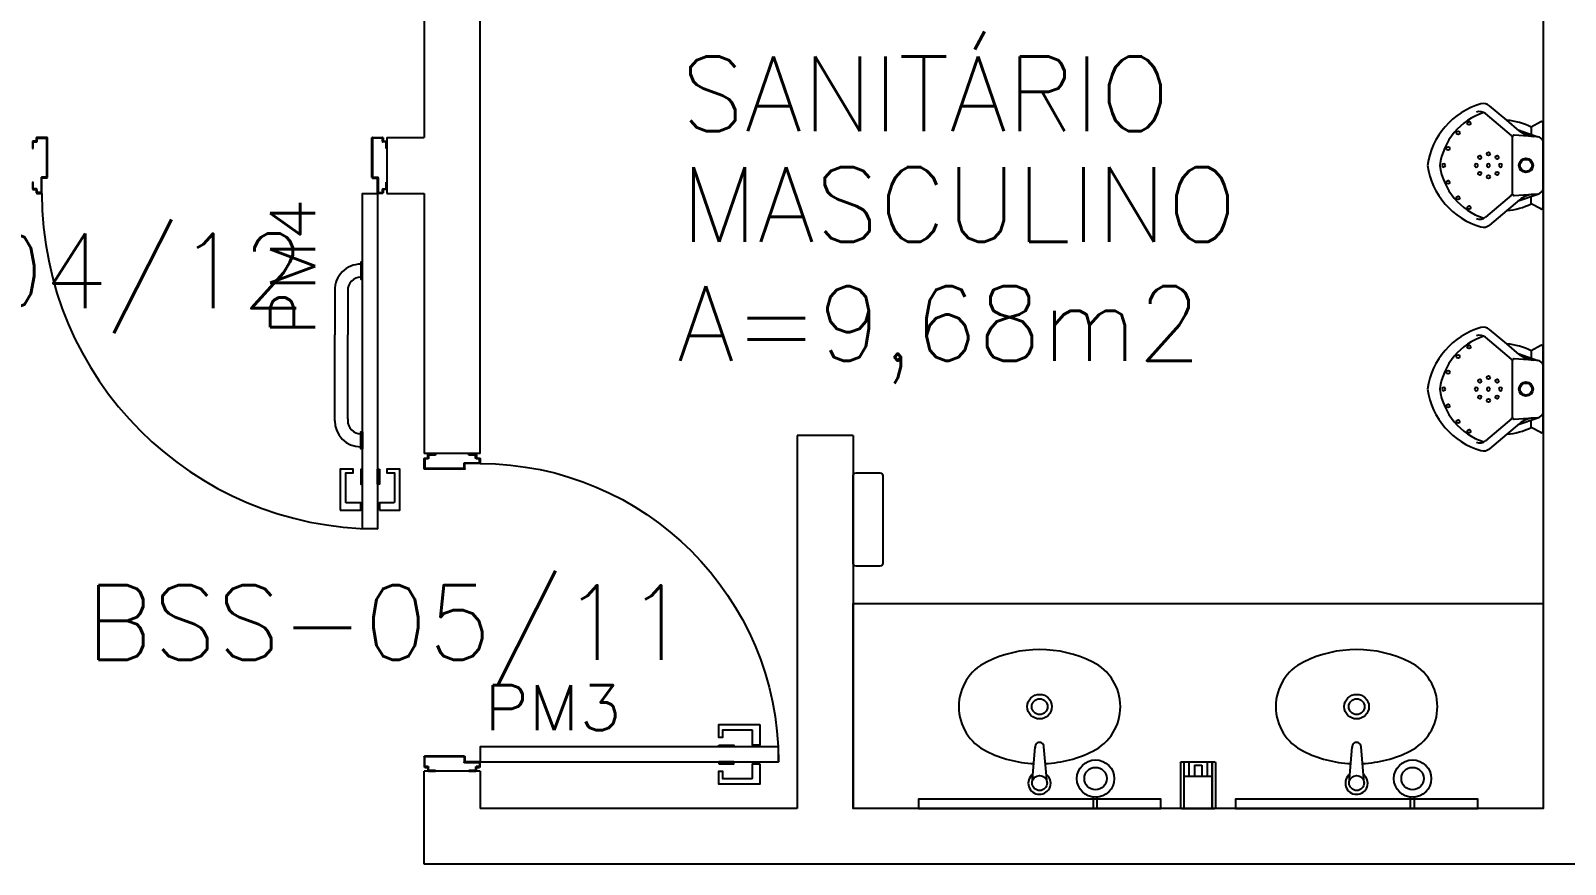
# Model space of a CAD drawing. Header units: millimetres. Extents: x 2046 to 2564, y 885 to 1120.
# Drawn here: x 2294.156 to 2298.27, y 934.102 to 936.339 of the extents above; entities that cross this region are included whole.
import ezdxf

# ---------------------------------------------------------------- set-up
doc = ezdxf.new("R2010")
doc.units = ezdxf.units.MM
doc.header["$LTSCALE"] = 10
for name, color, linetype in [('AR-ALV', 2, 'Continuous'), ('AR-LOUCAS', 1, 'Continuous'), ('AR-LOUÇAS', 1, 'Continuous'), ('AR-PORTA', 1, 'Continuous'), ('BC-CUBA', 1, 'Continuous'), ('BGR- VISTA', 12, 'Continuous'), ('DT-ESQ-PERFIL U-C', 2, 'Continuous'), ('ENDEREÇO', 2, 'Continuous'), ('maçaneta', 1, 'Continuous'), ('mov', 1, 'Continuous'), ('PM-PERFIL U-C', 2, 'Continuous'), ('PM-PUXADOR-V', 1, 'Continuous'), ('PM-TXT', 2, 'Continuous'), ('pm1', 2, 'Continuous'), ('pm2', 1, 'Continuous'), ('TEXTO', 2, 'Continuous'), ('WC1', 1, 'Continuous'), ('WC2', 1, 'Continuous'), ('Área', 2, 'Continuous')]:
    doc.layers.add(name, color=color, linetype=linetype)
doc.styles.add('S12', font='simplex.shx', dxfattribs={"width": 1.1, "height": 0.12})
doc.styles.add('UNB-100', font='simplex.shx', dxfattribs={"height": 0.2})
doc.styles.add('UNB1-100', font='simplex.shx', dxfattribs={"height": 0.2})

# ---------------------------------------------------------------- blocks, each defined once
blk = doc.blocks.new('CUBA-01P')
at = {"layer": 'WC1'}
blk.add_circle((-0.15, -0.08), 0.05, dxfattribs=at)
for centre, radius, start, end in [((0, -0.4404), 0.3205, 92.8226, 116.4054), ((0, -0.4404), 0.3205, 63.5946, 87.2424), ((-0.0831, -0.273), 0.1336, 116.4054, 243.5946), ((0.0831, -0.273), 0.1336, 296.4054, 63.5946), ((0, -0.1056), 0.3205, 243.5946, 296.4054)]:
    blk.add_arc(centre, radius, start, end, dxfattribs=at)
at = {"layer": 'WC2'}
for p, q in [((-0.1548, 0), (-0.1548, -0.0303)), ((-0.1448, 0), (-0.1448, -0.0303)), ((-0.02, -0.068), (-0.0118, -0.1652)), ((0.02, -0.068), (0.0118, -0.1652))]:
    blk.add_line(p, q, dxfattribs=at)
for centre, radius in [((-0.15, -0.08), 0.03), ((0, -0.068), 0.02), ((0, -0.273), 0.033), ((0, -0.273), 0.0212)]:
    blk.add_circle(centre, radius, dxfattribs=at)
for centre, radius, start, end in [((0.0002, -0.0678), 0.03, 306.4013, 232.6706), ((0.0002, -0.1652), 0.012, 180, 10.1205)]:
    blk.add_arc(centre, radius, start, end, dxfattribs=at)
blk = doc.blocks.new('BGR2')
at = {"layer": 'BGR- VISTA'}
blk.add_lwpolyline([(0, 0.55), (1.85, 0.55), (1.85, 0), (0, 0)], close=True, dxfattribs=at)
at = {"layer": 'BC-CUBA', "rotation": 180}
for p in [(0.5, 0), (1.35, 0)]:
    blk.add_blockref('CUBA-01P', p, dxfattribs=at)
blk = doc.blocks.new('PM3')
at = {"layer": 'maçaneta'}
for points in [[(0.02, 0.825), (-0.035, 0.825), (-0.035, 0.715), (0, 0.715), (0, 0.725), (-0.02, 0.725), (-0.02, 0.8035, -0.414214), (-0.0185, 0.805), (0.02, 0.805)], [(0.125, 0.825), (0.07, 0.825), (0.07, 0.805), (0.1085, 0.805, -0.414214), (0.11, 0.8035), (0.11, 0.725), (0.09, 0.725), (0.09, 0.715), (0.125, 0.715)]]:
    blk.add_lwpolyline(points, format="xyb", close=True, dxfattribs=at)
for points in [[(0.02, 0.715), (0.02, 0.755), (0.025, 0.755), (0.025, 0.715)], [(0.07, 0.715), (0.07, 0.755), (0.065, 0.755), (0.065, 0.715)]]:
    blk.add_lwpolyline(points, close=True, dxfattribs=at)
at = {"layer": 'mov'}
blk.add_arc((0.025, 0.075), 0.8, 0, 90, dxfattribs=at)
at = {"layer": 'PM-PERFIL U-C'}
for p, q in [((0, 0.045), (0, 0.0635)), ((0.002, 0.045), (0, 0.045)), ((0.0015, 0.065), (0.01, 0.065)), ((0.002, 0.063), (0.002, 0.045)), ((0.0105, 0.063), (0.002, 0.063)), ((0.01, 0.065), (0.01, 0.0735)), ((0.0115, 0.075), (0.0235, 0.075)), ((0.012, 0.073), (0.012, 0.0645)), ((0.023, 0.073), (0.012, 0.073)), ((0.023, 0.0335), (0.023, 0.073)), ((0.025, 0.0735), (0.025, 0.034)), ((0.825, 0.0735), (0.825, 0.034)), ((0.8385, 0.075), (0.8265, 0.075)), ((0.827, 0.073), (0.838, 0.073)), ((0.827, 0.0335), (0.827, 0.073)), ((0.838, 0.073), (0.838, 0.0645)), ((0.8395, 0.063), (0.848, 0.063)), ((0.84, 0.065), (0.84, 0.0735)), ((0.8485, 0.065), (0.84, 0.065)), ((0.848, 0.063), (0.848, 0.045)), ((0.848, 0.045), (0.85, 0.045)), ((0.85, 0.045), (0.85, 0.0635)), ((0.038, 0.032), (0.0245, 0.032)), ((0.0385, 0.034), (0.025, 0.034)), ((0.038, 0.032), (0.038, -0.073)), ((0.04, 0.0325), (0.04, -0.0735)), ((0.81, 0.0325), (0.81, -0.0735)), ((0.8115, 0.034), (0.825, 0.034)), ((0.812, 0.032), (0.8255, 0.032)), ((0.812, 0.032), (0.812, -0.073)), ((0, -0.045), (0.002, -0.045)), ((0, -0.0635), (0, -0.045)), ((0.01, -0.065), (0.0015, -0.065)), ((0.002, -0.045), (0.002, -0.063)), ((0.002, -0.063), (0.0105, -0.063)), ((0.01, -0.0735), (0.01, -0.065)), ((0.0385, -0.075), (0.0115, -0.075)), ((0.012, -0.0645), (0.012, -0.073)), ((0.012, -0.073), (0.038, -0.073)), ((0.8115, -0.075), (0.8385, -0.075)), ((0.838, -0.073), (0.812, -0.073)), ((0.838, -0.0645), (0.838, -0.073)), ((0.848, -0.063), (0.8395, -0.063)), ((0.84, -0.0735), (0.84, -0.065)), ((0.84, -0.065), (0.8485, -0.065)), ((0.85, -0.045), (0.848, -0.045)), ((0.848, -0.045), (0.848, -0.063)), ((0.85, -0.0635), (0.85, -0.045))]:
    blk.add_line(p, q, dxfattribs=at)
for centre, start, end in [((0.0015, 0.0635), 90, 180), ((0.0115, 0.0735), 90, 180), ((0.0105, 0.0645), 270, 0), ((0.0235, 0.0735), 360, 90), ((0.8265, 0.0735), 90, 180), ((0.8395, 0.0645), 180, 270), ((0.8385, 0.0735), 0, 90), ((0.8485, 0.0635), 0, 90), ((0.0245, 0.0335), 180, 270), ((0.0385, 0.0325), 0, 90), ((0.8115, 0.0325), 90, 180), ((0.8255, 0.0335), 270, 0), ((0.0015, -0.0635), 180, 270), ((0.0115, -0.0735), 180, 270), ((0.0105, -0.0645), 0, 90), ((0.0385, -0.0735), 269.9386, 0), ((0.8115, -0.0735), 180, 270.0614), ((0.8395, -0.0645), 90, 180), ((0.8385, -0.0735), 270, 0), ((0.8485, -0.0635), 270, 0)]:
    blk.add_arc(centre, 0.0015, start, end, dxfattribs=at)
at = {"layer": 'pm1'}
blk.add_lwpolyline([(0.065, 0.875), (0.065, 0.075), (0.025, 0.075), (0.025, 0.875)], close=True, dxfattribs=at)
at = {"layer": 'PM-TXT', "style": 'S12', "width": 1.1}
blk.add_attdef('PM', (0.214, 0.075), '', height=0.12, rotation=90, dxfattribs=at)
blk = doc.blocks.new('marco-d')
at = {"layer": 'DT-ESQ-PERFIL U-C'}
for p, q in [((-0.0135, 0), (-0.0015, 0)), ((-0.025, -0.03), (-0.025, -0.0115)), ((-0.023, -0.03), (-0.025, -0.03)), ((-0.0235, -0.01), (-0.015, -0.01)), ((-0.0145, -0.012), (-0.023, -0.012)), ((-0.023, -0.012), (-0.023, -0.03)), ((-0.015, -0.01), (-0.015, -0.0015)), ((-0.002, -0.002), (-0.013, -0.002)), ((-0.013, -0.002), (-0.013, -0.0105)), ((-0.002, -0.0415), (-0.002, -0.002)), ((0, -0.0015), (0, -0.041)), ((0.0135, -0.041), (0, -0.041)), ((0.013, -0.043), (-0.0005, -0.043)), ((0.013, -0.043), (0.013, -0.148)), ((0.015, -0.0425), (0.015, -0.1485)), ((-0.025, -0.1385), (-0.025, -0.12)), ((-0.025, -0.12), (-0.023, -0.12)), ((-0.023, -0.12), (-0.023, -0.138)), ((-0.015, -0.14), (-0.0235, -0.14)), ((-0.023, -0.138), (-0.0145, -0.138)), ((-0.015, -0.1485), (-0.015, -0.14)), ((0.0135, -0.15), (-0.0135, -0.15)), ((-0.013, -0.1395), (-0.013, -0.148)), ((-0.013, -0.148), (0.013, -0.148))]:
    blk.add_line(p, q, dxfattribs=at)
for centre, start, end in [((-0.0135, -0.0015), 90, 180), ((-0.0015, -0.0015), 360, 90), ((-0.0235, -0.0115), 90, 180), ((-0.0145, -0.0105), 270, 0), ((0.0135, -0.0425), 0, 90), ((-0.0005, -0.0415), 180, 270), ((-0.0235, -0.1385), 180, 270), ((-0.0135, -0.1485), 180, 270), ((-0.0145, -0.1395), 0, 90), ((0.0135, -0.1485), 269.9386, 0)]:
    blk.add_arc(centre, 0.0015, start, end, dxfattribs=at)
blk = doc.blocks.new('marco-e')
at = {"layer": 'DT-ESQ-PERFIL U-C'}
for p, q in [((-0.0135, -0.041), (0, -0.041)), ((0, -0.0015), (0, -0.041)), ((0.0135, 0), (0.0015, 0)), ((0.002, -0.0415), (0.002, -0.002)), ((0.002, -0.002), (0.013, -0.002)), ((0.013, -0.002), (0.013, -0.0105)), ((0.0145, -0.012), (0.023, -0.012)), ((0.015, -0.01), (0.015, -0.0015)), ((0.0235, -0.01), (0.015, -0.01)), ((0.023, -0.012), (0.023, -0.03)), ((0.023, -0.03), (0.025, -0.03)), ((0.025, -0.03), (0.025, -0.0115)), ((-0.015, -0.0425), (-0.015, -0.1485)), ((-0.013, -0.043), (0.0005, -0.043)), ((-0.013, -0.043), (-0.013, -0.148)), ((0.025, -0.12), (0.023, -0.12)), ((0.023, -0.12), (0.023, -0.138)), ((0.025, -0.1385), (0.025, -0.12)), ((-0.0135, -0.15), (0.0135, -0.15)), ((0.013, -0.148), (-0.013, -0.148)), ((0.013, -0.1395), (0.013, -0.148)), ((0.023, -0.138), (0.0145, -0.138)), ((0.015, -0.14), (0.0235, -0.14)), ((0.015, -0.1485), (0.015, -0.14))]:
    blk.add_line(p, q, dxfattribs=at)
for centre, start, end in [((-0.0135, -0.0425), 90, 180), ((0.0015, -0.0015), 90, 180), ((0.0145, -0.0105), 180, 270), ((0.0135, -0.0015), 0, 90), ((0.0235, -0.0115), 0, 90), ((0.0005, -0.0415), 270, 0), ((-0.0135, -0.1485), 180, 270.0614), ((0.0145, -0.1395), 90, 180), ((0.0135, -0.1485), 270, 0), ((0.0235, -0.1385), 270, 0)]:
    blk.add_arc(centre, 0.0015, start, end, dxfattribs=at)
blk = doc.blocks.new('PM4')
at = {"layer": 'maçaneta'}
for points in [[(0.02, 1), (-0.035, 1), (-0.035, 0.89), (0, 0.89), (0, 0.9), (-0.02, 0.9), (-0.02, 0.9785, -0.414214), (-0.0185, 0.98), (0.02, 0.98)], [(0.125, 1), (0.07, 1), (0.07, 0.98), (0.1085, 0.98, -0.414214), (0.11, 0.9785), (0.11, 0.9), (0.09, 0.9), (0.09, 0.89), (0.125, 0.89)]]:
    blk.add_lwpolyline(points, format="xyb", close=True, dxfattribs=at)
for points in [[(0.02, 0.89), (0.02, 0.93), (0.025, 0.93), (0.025, 0.89)], [(0.07, 0.89), (0.07, 0.93), (0.065, 0.93), (0.065, 0.89)]]:
    blk.add_lwpolyline(points, close=True, dxfattribs=at)
at = {"layer": 'mov'}
blk.add_arc((0.025, 0.15), 0.9, 0, 90, dxfattribs=at)
at = {"layer": 'PM-PUXADOR-V'}
for p, q in [((0.105, 0.755), (0.105, 0.53)), ((0.14, 0.76), (0.14, 0.755)), ((0.14, 0.755), (0.14, 0.53)), ((0.105, 0.415), (0.105, 0.53)), ((0.14, 0.415), (0.14, 0.53)), ((0.105, 0.41), (0.105, 0.415)), ((0.14, 0.41), (0.14, 0.415))]:
    blk.add_line(p, q, dxfattribs=at)
for points in [[(0.065, 0.835), (0.07, 0.835), (0.07, 0.79), (0.065, 0.79)], [(0.065, 0.335), (0.07, 0.335), (0.07, 0.38), (0.065, 0.38)]]:
    blk.add_lwpolyline(points, close=True, dxfattribs=at)
blk.add_lwpolyline([(0.105, 0.755), (0.105, 0.76, 0.414214), (0.07, 0.795)], format="xyb", dxfattribs=at)
for centre, radius, start, end in [((0.07, 0.76), 0.07, 0, 90), ((0.07, 0.41), 0.035, 270, 0), ((0.07, 0.41), 0.07, 270, 0)]:
    blk.add_arc(centre, radius, start, end, dxfattribs=at)
at = {"layer": 'pm2'}
blk.add_lwpolyline([(0.065, 1.05), (0.065, 0.15), (0.025, 0.15), (0.025, 1.05)], close=True, dxfattribs=at)
at = {"layer": 'pm1'}
for name, p in [('marco-d', (0.025, 0.15)), ('marco-e', (0.925, 0.15))]:
    blk.add_blockref(name, p, dxfattribs=at)
at = {"layer": 'PM-TXT', "style": 'S12', "width": 1.1}
blk.add_attdef('PM', (0.3126, 0.1545), '', height=0.12, rotation=90, dxfattribs=at)
blk = doc.blocks.new('TLHR-01p')
at = {"layer": 'WC1'}
blk.add_lwpolyline([(-0.117, 0.08), (0.117, 0.08, -0.414214), (0.125, 0.072), (0.125, 0.008, -0.414214), (0.117, 0), (-0.117, 0, -0.414214), (-0.125, 0.008), (-0.125, 0.072, -0.414214)], format="xyb", close=True, dxfattribs=at)
blk = doc.blocks.new('SBSPRAY-P')
at = {"layer": 'WC1'}
for p, q in [((-0.0444, 0), (0.0444, 0)), ((-0.0469, -0.122), (-0.0469, -0.0025)), ((-0.0376, -0.0025), (-0.0376, -0.122)), ((0.0376, -0.122), (0.0376, -0.0025)), ((0.0376, -0.0025), (0.0376, -0.122)), ((0.0469, -0.122), (0.0469, -0.0025)), ((-0.0376, -0.0861), (0.0376, -0.0861)), ((-0.0444, -0.1245), (0.0444, -0.1245))]:
    blk.add_line(p, q, dxfattribs=at)
for centre, start, end in [((-0.0444, -0.0025), 90, 180), ((0.0444, -0.0025), 0, 90), ((-0.0351, -0.0025), 90, 180), ((0.0351, -0.0025), 0, 90), ((-0.0444, -0.122), 180, 270), ((-0.0351, -0.122), 180, 270), ((0.0351, -0.122), 270, 360), ((0.0444, -0.122), 270, 0)]:
    blk.add_arc(centre, 0.0025, start, end, dxfattribs=at)
at = {"layer": 'WC2'}
for p, q in [((-0.0247, -0.1245), (-0.0247, -0.0861)), ((-0.0096, -0.1161), (-0.0096, -0.0861)), ((-0.0096, -0.1161), (0.0096, -0.1161)), ((0.0096, -0.1161), (0.0096, -0.0861)), ((0.0247, -0.1245), (0.0247, -0.0861))]:
    blk.add_line(p, q, dxfattribs=at)
blk = doc.blocks.new('MCTR-01p')
at = {"layer": 'WC1'}
for p, q in [((0.1134, 0), (-0.1134, 0)), ((-0.1169, -0.006), (-0.1028, -0.0318)), ((0.1169, -0.006), (0.1028, -0.0318)), ((-0.1209, -0.0973), (-0.16, -0.1436)), ((0.1209, -0.0973), (0.16, -0.1436))]:
    blk.add_line(p, q, dxfattribs=at)
blk.add_circle((0, -0.0459), 0.019, dxfattribs=at)
for centre, radius, start, end in [((-0.1134, -0.004), 0.00402, 90, 208.6993), ((0.1134, -0.004), 0.00402, 331.3007, 90), ((0.0514, -0.1098), 0.1728, 153.1667, 175.8553), ((-0.0514, -0.1098), 0.1728, 4.1447, 26.8333), ((-0.1408, -0.1598), 0.0251, 139.851, 195.7705), ((0.1408, -0.1598), 0.0251, 344.2295, 40.149), ((0.027, -0.1124), 0.1994, 195.7705, 262.231), ((-0.027, -0.1124), 0.1994, 277.769, 344.2295)]:
    blk.add_arc(centre, radius, start, end, dxfattribs=at)
at = {"layer": 'WC2'}
for p, q in [((-0.1028, -0.0318), (-0.083, -0.0318)), ((-0.0952, -0.0668), (-0.0769, -0.0144)), ((-0.0769, -0.0144), (-0.0814, -0.0774)), ((0.0769, -0.0144), (0.0814, -0.0774)), ((0.0952, -0.0668), (0.0769, -0.0144)), ((0.1028, -0.0318), (0.083, -0.0318)), ((-0.0929, -0.0641), (-0.1209, -0.0973)), ((0.0773, -0.0817), (-0.0773, -0.0817)), ((0.0929, -0.0641), (0.1209, -0.0973)), ((-0.0801, -0.0849), (-0.1388, -0.1544)), ((0.0801, -0.0849), (0.1388, -0.1544))]:
    blk.add_line(p, q, dxfattribs=at)
for centre, radius in [((0, -0.0459), 0.0162), ((-0.0216, -0.1233), 0.00453), ((0.0216, -0.1233), 0.00453), ((-0.0307, -0.1466), 0.00453), ((0.0307, -0.1466), 0.00453), ((-0.1131, -0.1987), 0.00453), ((-0.0216, -0.17), 0.00453), ((0.0216, -0.17), 0.00453), ((0.1131, -0.1987), 0.00453), ((-0.0873, -0.2281), 0.00453), ((0.0873, -0.2281), 0.00453), ((-0.0453, -0.2549), 0.00453), ((0.0453, -0.2549), 0.00453)]:
    blk.add_circle(centre, radius, dxfattribs=at)
for centre, radius, start, end in [((-0.0573, -0.018), 0.02, 115.5204, 169.5817), ((0.0573, -0.018), 0.02, 10.4183, 64.4796), ((-0.1424, -0.0223), 0.0647, 319.851, 355.9846), ((0.1424, -0.0223), 0.0647, 184.0154, 220.149), ((-0.0773, -0.0776), 0.00402, 175.9846, 270), ((-0.0719, -0.0937), 0.012, 89.3581, 133.3239), ((0.0719, -0.0937), 0.012, 46.6761, 90.6419), ((0.0773, -0.0776), 0.00402, 270, 4.0154), ((0, -0.1142), 0.00453, 90, 270), ((0, -0.1142), 0.00453, 270, 90), ((-0.1204, -0.1699), 0.024, 139.851, 200.6324), ((0.024, -0.1042), 0.1746, 198.2723, 262.1141), ((0, -0.1466), 0.00453, 90, 270), ((0, -0.1466), 0.00453, 270, 90), ((-0.024, -0.1042), 0.1746, 277.8859, 341.7277), ((0.1204, -0.1699), 0.024, 339.3676, 40.149), ((0, -0.1791), 0.00453, 90, 270), ((0, -0.1791), 0.00453, 270, 90), ((0.0001, -0.2664), 0.00453, 91.7832, 268.2168), ((-0.0001, -0.2664), 0.00453, 271.7832, 88.2168)]:
    blk.add_arc(centre, radius, start, end, dxfattribs=at)

msp = doc.modelspace()

# ---------------------------------------------------------------- linework, layer by layer
at = {"layer": 'AR-ALV'}
for p, q in [((2295.2109, 937.7024), (2295.2109, 936.0524)), ((2295.3609, 935.2044), (2295.3609, 937.7024)), ((2298.2109, 937.7024), (2298.2109, 934.2524)), ((2295.1109, 936.0524), (2295.2109, 936.0524)), ((2295.1109, 936.0524), (2295.1109, 935.9024)), ((2295.1109, 935.9024), (2295.2109, 935.9024)), ((2295.2109, 935.9024), (2295.2109, 935.2044)), ((2296.2109, 935.2524), (2296.2109, 934.2524)), ((2296.3609, 935.2524), (2296.2109, 935.2524)), ((2296.3609, 935.2524), (2296.3609, 934.2524)), ((2295.3609, 935.2044), (2295.2109, 935.2044)), ((2295.3609, 934.3524), (2295.2109, 934.3524)), ((2295.2109, 934.1024), (2295.2109, 934.3524)), ((2295.3609, 934.3524), (2295.3609, 934.2524)), ((2296.2109, 934.2524), (2295.3609, 934.2524)), ((2298.2109, 934.2524), (2296.3609, 934.2524)), ((2299.6609, 934.1024), (2295.2109, 934.1024))]:
    msp.add_line(p, q, dxfattribs=at)
at = {"layer": 'WC2'}
for points in [[(2296.5359, 934.2524), (2297.1859, 934.2524), (2297.1859, 934.2774), (2296.5359, 934.2774)], [(2297.3859, 934.2524), (2298.0359, 934.2524), (2298.0359, 934.2774), (2297.3859, 934.2774)]]:
    msp.add_lwpolyline(points, close=True, dxfattribs=at)

# ---------------------------------------------------------------- block references
at = {"layer": 'AR-LOUCAS', "rotation": 270}
msp.add_blockref('TLHR-01p', (2296.3609, 935.0274), dxfattribs=at)
at = {"layer": 'AR-LOUCAS', "xscale": -1, "rotation": 180}
msp.add_blockref('SBSPRAY-P', (2297.2859, 934.2524), dxfattribs=at)
at = {"layer": 'AR-LOUÇAS', "rotation": 270}
for p in [(2298.2109, 935.9774), (2298.2109, 935.3774)]:
    msp.add_blockref('MCTR-01p', p, dxfattribs=at)
at = {"layer": 'AR-PORTA'}
ref = msp.add_blockref('PM4', (2295.1109, 936.0524), dxfattribs=dict(at, rotation=180))
ref.add_attrib('PM', 'PM4', (2294.9183, 935.5207), dxfattribs={"layer": 'PM-TXT', "height": 0.12, "rotation": 90, "style": 'S12', "width": 1.1})
ref = msp.add_blockref('PM3', (2295.2859, 934.3524), dxfattribs=dict(at, xscale=-1, rotation=270))
ref.add_attrib('PM', 'PM3', (2295.3725, 934.4626), dxfattribs={"layer": 'PM-TXT', "height": 0.12, "rotation": 180, "style": 'S12', "text_generation_flag": 6, "width": 1.1})
at = {"layer": 'BGR- VISTA'}
msp.add_blockref('BGR2', (2296.3609, 934.2524), dxfattribs=at)

# ---------------------------------------------------------------- texts
at = {"layer": 'ENDEREÇO', "style": 'UNB1-100'}
for s, p in [('BSS-04/12', (2293.2734, 935.5943)), ('BSS-05/11', (2294.3034, 934.6512))]:
    msp.add_text(s, height=0.2, dxfattribs=at).set_placement(p)
at = {"layer": 'TEXTO', "style": 'UNB-100'}
for s, p in [('SANITÁRIO', (2295.899, 936.0695)), ('MASCULINO', (2295.899, 935.7726))]:
    msp.add_text(s, height=0.2, dxfattribs=at).set_placement(p)
at = {"layer": 'Área', "style": 'UNB-100'}
msp.add_text('A=9,68m2', height=0.2, dxfattribs=at).set_placement((2295.8891, 935.4535))

doc.saveas('drawing.dxf')
